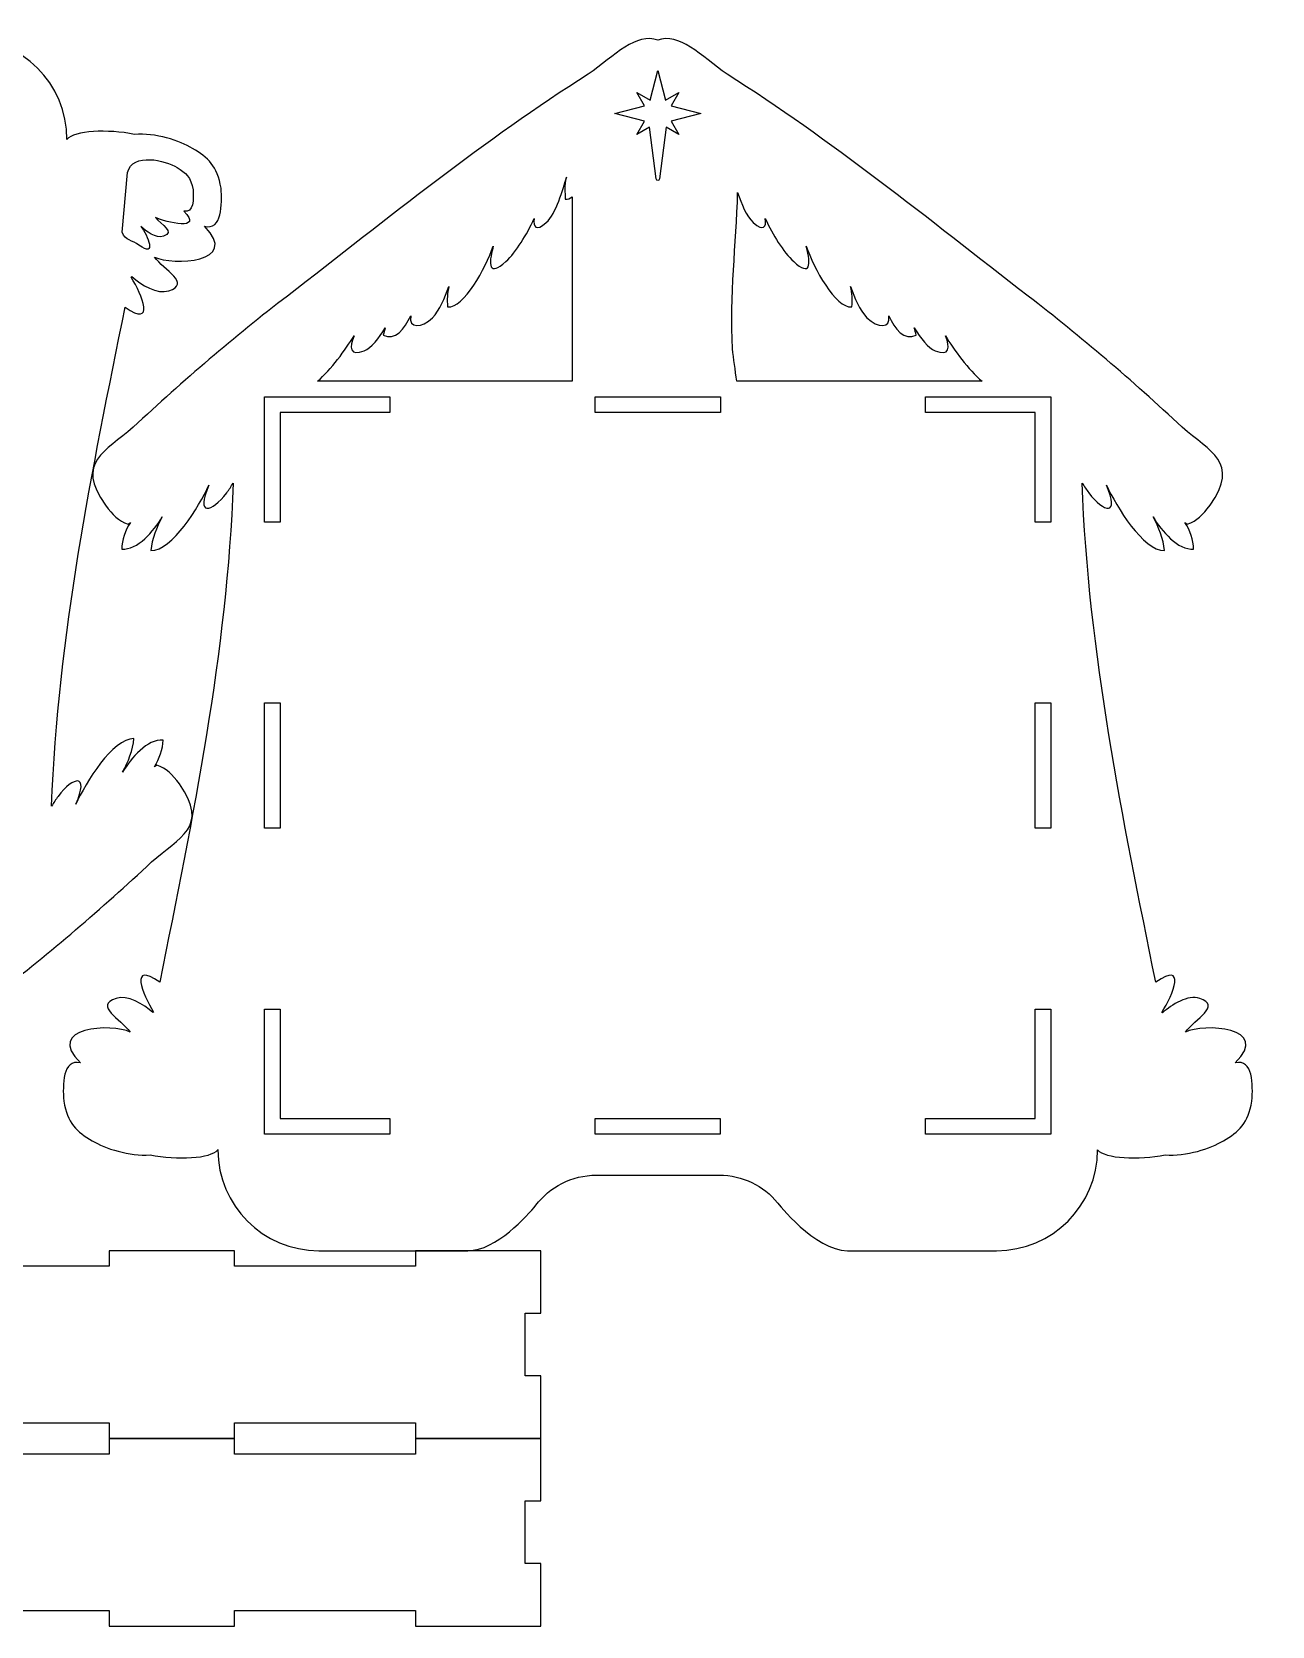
# Model space of a CAD drawing. Extents: x -9 to 1014, y 981 to 1704.
# Drawn here: x 453 to 1014, y 981 to 1704 of the extents above; entities that cross this region are included whole.
import ezdxf

# ---------------------------------------------------------------- set-up
doc = ezdxf.new("R2010")
doc.units = 0
doc.layers.add('H0117_Printing', color=7, linetype='CONTINUOUS')

msp = doc.modelspace()

# ---------------------------------------------------------------- linework, layer by layer
at = {"layer": 'H0117_Printing', "color": 1}
for points in [[(726.481082, 1676.246758), (732.520082, 1672.711758), (736.022082, 1686.102758), (739.523082, 1672.711758), (745.563081, 1676.246758), (742.027081, 1670.207758), (755.419081, 1666.706758), (742.027081, 1663.204758), (745.563081, 1657.165759), (739.772082, 1660.555758), (736.796082, 1637.056759)], [(735.247082, 1637.056759), (732.271082, 1660.555758), (726.481082, 1657.165759), (730.016082, 1663.204758), (716.624082, 1666.706758), (730.016082, 1670.207758), (726.481082, 1676.246758)], [(468.409988, 1654.962859), (468.505988, 1654.962859), (468.505988, 1654.962859)], [(493.495988, 1612.86486), (495.895988, 1639.936859)], [(697.209083, 1628.951759), (697.209083, 1545.390761)], [(697.209083, 1545.390761), (581.910085, 1545.390761)], [(882.789078, 1545.390761), (771.814081, 1545.390761)], [(496.186088, 1480.706763), (497.240088, 1481.478763)], [(974.684076, 1481.475763), (975.733076, 1480.706763)], [(509.126987, 1371.482866), (508.072987, 1370.711866)], [(536.903087, 1197.22777), (536.807087, 1197.22777), (536.807087, 1197.22777)], [(935.113077, 1197.22777), (935.113077, 1197.22777), (935.018077, 1197.22777)], [(708.159082, 1185.75477), (763.762081, 1185.75477)], [(790.22708, 1173.234771), (790.22908, 1173.234771)], [(405.72389, 1073.572773), (487.678888, 1073.572773), (487.678888, 1066.485773), (544.371886, 1066.485773), (544.371886, 1073.572773), (626.327884, 1073.572773), (626.327884, 1066.485773), (683.020883, 1066.485773), (683.020883, 1073.572773), (683.020883, 1094.831773), (675.933883, 1094.831773), (675.933883, 1123.178772), (683.020883, 1123.178772), (683.020883, 1144.438771), (683.020883, 1151.524771), (626.327884, 1151.524771), (626.327884, 1144.438771), (544.371886, 1144.438771), (544.371886, 1151.524771), (487.678888, 1151.524771), (487.678888, 1144.438771), (405.72389, 1144.438771)], [(582.514085, 1151.524771), (650.045084, 1151.524771)], [(821.902079, 1151.524771), (889.407078, 1151.524771)], [(405.72389, 988.533475), (487.678888, 988.533475), (487.678888, 981.446475), (544.371886, 981.446475), (544.371886, 988.533475), (626.327884, 988.533475), (626.327884, 981.446475), (683.020883, 981.446475), (683.020883, 988.533475), (683.020883, 1009.792475), (675.933883, 1009.792475), (675.933883, 1038.139474), (683.020883, 1038.139474), (683.020883, 1059.399474), (683.020883, 1066.485473), (626.327884, 1066.485473), (626.327884, 1059.399474), (544.371886, 1059.399474), (544.371886, 1066.485473), (487.678888, 1066.485473), (487.678888, 1059.399474), (405.72389, 1059.399474)]]:
    msp.add_lwpolyline(points, dxfattribs=at)
for points in [[(614.657085, 1531.217762), (565.050086, 1531.217762), (565.050086, 1481.611763), (557.964086, 1481.611763), (557.964086, 1531.217762), (557.964086, 1538.304762), (565.050086, 1538.304762), (614.657085, 1538.304762)], [(764.368081, 1531.217762), (712.997082, 1531.217762), (711.039082, 1531.217762), (707.675082, 1531.217762), (707.675082, 1538.304762), (764.368081, 1538.304762)], [(913.956077, 1531.217762), (913.956077, 1481.611763), (906.869077, 1481.611763), (906.869077, 1531.217762), (857.263079, 1531.217762), (857.263079, 1538.304762), (906.869077, 1538.304762), (913.956077, 1538.304762)], [(557.964086, 1399.655765), (565.051086, 1399.655765), (565.051086, 1342.962766), (557.964086, 1342.962766)], [(913.956077, 1342.962766), (906.869077, 1342.962766), (906.869077, 1399.655765), (913.956077, 1399.655765)], [(614.657085, 1204.31377), (565.050086, 1204.31377), (557.964086, 1204.31377), (557.964086, 1211.40077), (557.964086, 1261.006768), (565.050086, 1261.006768), (565.050086, 1211.40077), (614.657085, 1211.40077)], [(913.956077, 1211.40077), (913.956077, 1204.31377), (906.869077, 1204.31377), (857.263079, 1204.31377), (857.263079, 1211.40077), (906.869077, 1211.40077), (906.869077, 1261.006768), (913.956077, 1261.006768)], [(997.464075, 1236.572769)], [(764.306081, 1204.31377), (707.613082, 1204.31377), (707.613082, 1211.40077), (764.306081, 1211.40077)]]:
    msp.add_lwpolyline(points, close=True, dxfattribs=at)
for points in [[(468.505988, 1654.962859), (468.505988, 1680.202858), (448.041989, 1700.664857), (422.798989, 1700.664857)], [(735.961082, 1699.885758), (726.426082, 1703.665757), (716.406082, 1692.904758), (704.484082, 1684.481758)], [(767.435081, 1684.481758), (755.515081, 1692.904758), (745.495081, 1703.665757), (735.961082, 1699.885758)], [(704.484082, 1684.481758), (657.560084, 1654.764759), (614.069085, 1619.38676), (568.290086, 1584.00876)], [(903.633077, 1584.00876), (857.852079, 1619.38676), (814.36108, 1654.764759), (767.435081, 1684.481758)], [(468.505988, 1654.962859), (468.473988, 1654.925859), (468.441988, 1654.933859), (468.409988, 1654.962859)], [(499.126988, 1657.236859), (486.970988, 1659.700859), (471.724988, 1658.943859), (468.505988, 1654.962859)], [(525.357987, 1650.845859), (519.718987, 1654.331859), (508.424987, 1658.034859), (499.126988, 1657.236859)], [(495.895988, 1639.936859), (498.294988, 1649.207859), (512.991987, 1645.498859), (518.389987, 1642.161859)], [(538.259987, 1632.899859), (536.646987, 1642.869859), (532.345987, 1646.857859), (525.357987, 1650.845859)], [(518.389987, 1642.161859), (522.288987, 1639.936859), (524.688987, 1637.711859), (525.587987, 1632.148859)], [(530.733987, 1615.61786), (538.796987, 1613.62386), (538.796987, 1625.587859), (538.259987, 1632.899859)], [(685.485083, 1617.26376), (690.063083, 1621.509759), (692.925083, 1632.122759), (694.642083, 1637.782759)], [(694.642083, 1637.782759), (693.497083, 1634.245759), (694.068083, 1630.707759), (694.068083, 1627.877759)], [(736.796082, 1637.056759), (736.681082, 1636.147759), (735.362082, 1636.147759), (735.247082, 1637.056759)], [(525.587987, 1632.148859), (525.887987, 1628.069859), (525.887987, 1621.394859), (521.389987, 1622.506859)], [(694.068083, 1627.877759), (695.245083, 1627.744759), (696.282083, 1628.156759), (697.209083, 1628.951759)], [(769.869081, 1560.143761), (768.417081, 1584.38376), (771.596081, 1606.98976), (772.162081, 1630.944759)], [(772.162081, 1630.944759), (773.861081, 1625.793759), (776.152081, 1620.104759), (779.216081, 1617.26376)], [(521.389987, 1622.506859), (530.686987, 1613.23586), (513.099987, 1617.40186), (508.600987, 1619.62786)], [(508.600987, 1619.62786), (510.999987, 1616.28986), (517.897987, 1612.95186), (512.199987, 1611.09786)], [(667.172083, 1599.57476), (672.018083, 1604.06876), (676.574083, 1611.73176), (680.046083, 1619.08676)], [(680.046083, 1619.08676), (679.439083, 1615.29376), (680.788083, 1613.11576), (685.485083, 1617.26376)], [(779.216081, 1617.26376), (783.91108, 1613.11676), (785.26208, 1615.29276), (784.65508, 1619.08476)], [(784.65508, 1619.08476), (788.12708, 1611.73076), (792.68308, 1604.06876), (797.52608, 1599.57476)], [(501.101987, 1607.01886), (498.102988, 1609.24386), (494.995988, 1609.15686), (493.495988, 1612.86486)], [(502.001987, 1615.54786), (505.001987, 1611.46886), (509.499987, 1601.08486), (501.101987, 1607.01886)], [(512.199987, 1611.09786), (508.899987, 1609.98586), (504.101987, 1613.32286), (502.001987, 1615.54786)], [(508.154987, 1601.65886), (516.218987, 1597.67086), (547.398986, 1599.00086), (530.733987, 1615.61786)], [(640.850084, 1579.055761), (648.347084, 1578.437761), (658.027084, 1596.71176), (661.501083, 1606.53376)], [(661.501083, 1606.53376), (659.157084, 1597.94176), (659.614084, 1592.72076), (667.172083, 1599.57476)], [(797.52608, 1599.57476), (805.08608, 1592.72176), (805.54308, 1597.93976), (803.19908, 1606.53076)], [(803.19908, 1606.53076), (806.67508, 1596.70876), (816.35308, 1578.437761), (823.850079, 1579.055761)], [(514.605987, 1586.37186), (524.819987, 1589.69486), (512.455987, 1595.67686), (508.154987, 1601.65886)], [(494.831988, 1578.981861), (508.611987, 1569.308861), (502.757987, 1584.45486), (497.558988, 1592.54586)], [(497.558988, 1592.54586), (497.760988, 1592.71386), (497.695988, 1592.65986), (497.897988, 1592.82886)], [(497.897988, 1592.82886), (502.137987, 1589.02686), (509.408987, 1584.61886), (514.605987, 1586.37186)], [(568.290086, 1584.00876), (544.255086, 1565.612761), (521.365087, 1545.800761), (498.475088, 1524.573762)], [(633.983084, 1574.103761), (637.261084, 1577.649761), (639.655084, 1583.01076), (641.383084, 1588.36676)], [(641.383084, 1588.36676), (640.777084, 1585.40976), (640.516084, 1582.35476), (640.850084, 1579.055761)], [(823.850079, 1579.055761), (824.185079, 1582.35376), (823.924079, 1585.40876), (823.319079, 1588.36576)], [(823.319079, 1588.36576), (825.047079, 1583.01076), (827.440079, 1577.649761), (830.718079, 1574.103761)], [(973.448076, 1524.573762), (950.557076, 1545.800761), (927.667077, 1565.612761), (903.633077, 1584.00876)], [(461.522988, 1352.902866), (464.365988, 1429.657864), (479.902988, 1505.018862), (494.831988, 1578.981861)], [(611.664085, 1566.319761), (617.076085, 1563.531761), (621.421084, 1569.093761), (624.140084, 1575.039761)], [(624.140084, 1575.039761), (623.023084, 1569.105761), (629.275084, 1569.445761), (633.983084, 1574.103761)], [(830.718079, 1574.103761), (835.428079, 1569.444761), (841.678079, 1569.105761), (840.559079, 1575.041761)], [(840.559079, 1575.041761), (843.278079, 1569.094761), (847.623079, 1563.530761), (853.035079, 1566.319761)], [(603.080085, 1559.243761), (606.286085, 1560.235761), (609.768085, 1565.037761), (612.552085, 1569.529761)], [(612.552085, 1569.529761), (612.286085, 1568.533761), (612.035085, 1567.464761), (611.664085, 1566.319761)], [(853.035079, 1566.319761), (852.665079, 1567.463761), (852.415079, 1568.532761), (852.148079, 1569.528761)], [(852.148079, 1569.528761), (854.933079, 1565.037761), (858.414079, 1560.235761), (861.619078, 1559.243761)], [(581.910085, 1545.390761), (588.084085, 1550.625761), (594.596085, 1559.646761), (598.490085, 1565.920761)], [(598.490085, 1565.920761), (596.136085, 1560.802761), (596.693085, 1556.422761), (603.080085, 1559.243761)], [(771.814081, 1545.390761), (771.071081, 1550.517761), (770.199081, 1555.667761), (769.869081, 1560.143761)], [(861.619078, 1559.243761), (868.008078, 1556.422761), (868.563078, 1560.804761), (866.209078, 1565.922761)], [(866.209078, 1565.922761), (870.102078, 1559.649761), (876.615078, 1550.626761), (882.789078, 1545.390761)], [(498.475088, 1524.573762), (485.884088, 1513.253762), (472.151088, 1509.008762), (485.884088, 1489.196763)], [(986.036075, 1489.196763), (999.770075, 1509.008762), (986.036075, 1513.253762), (973.448076, 1524.573762)], [(506.486087, 1468.676763), (516.215087, 1468.676763), (528.232087, 1488.488763), (532.809087, 1498.394763)], [(543.790086, 1499.286763), (540.947086, 1422.531764), (525.410087, 1347.171766), (510.481087, 1273.208768)], [(532.809087, 1498.394763), (526.515087, 1484.243763), (533.953087, 1485.658763), (540.820086, 1494.856763)], [(540.820086, 1494.856763), (541.855086, 1496.278763), (542.834086, 1497.767763), (543.790086, 1499.286763)], [(961.453076, 1273.134768), (946.521076, 1347.121766), (930.974077, 1422.505764), (928.129077, 1499.286763)], [(928.129077, 1499.286763), (929.086077, 1497.767763), (930.065077, 1496.278763), (931.101077, 1494.856763)], [(931.101077, 1494.856763), (937.967077, 1485.658763), (945.405076, 1484.243763), (939.112077, 1498.394763)], [(939.112077, 1498.394763), (943.690076, 1488.488763), (955.708076, 1468.676763), (965.434076, 1468.676763)], [(485.884088, 1489.196763), (489.318088, 1484.951763), (491.608088, 1482.120763), (496.186088, 1480.706763)], [(975.733076, 1480.706763), (980.312075, 1482.120763), (982.603075, 1484.951763), (986.036075, 1489.196763)], [(493.324088, 1469.384763), (500.366087, 1468.713763), (507.920087, 1477.556763), (511.618087, 1483.904763)], [(497.240088, 1481.478763), (494.977088, 1477.849763), (493.324088, 1473.391763), (493.324088, 1469.384763)], [(511.618087, 1483.904763), (509.036087, 1479.208763), (507.018087, 1473.943763), (506.486087, 1468.676763)], [(965.434076, 1468.676763), (964.903076, 1473.947763), (962.882076, 1479.216763), (960.296076, 1483.915763)], [(960.296076, 1483.915763), (963.994076, 1477.566763), (971.551076, 1468.713763), (978.597076, 1469.384763)], [(978.597076, 1469.384763), (978.597076, 1473.389763), (976.946076, 1477.846763), (974.684076, 1481.475763)], [(498.826988, 1383.513865), (489.097988, 1383.513865), (477.080988, 1363.701866), (472.503988, 1353.794866)], [(493.694988, 1368.285866), (496.276988, 1372.981866), (498.294988, 1378.246866), (498.826988, 1383.513865)], [(511.988987, 1382.804865), (504.946987, 1383.475865), (497.392988, 1374.633866), (493.694988, 1368.285866)], [(508.072987, 1370.711866), (510.336987, 1374.340866), (511.988987, 1378.798866), (511.988987, 1382.804865)], [(472.503988, 1353.794866), (478.797988, 1367.945866), (471.359988, 1366.531866), (464.492988, 1357.332866)], [(519.428987, 1362.993866), (515.994987, 1367.237866), (513.704987, 1370.069866), (509.126987, 1371.482866)], [(506.837987, 1327.615867), (519.428987, 1338.935867), (533.161987, 1343.181866), (519.428987, 1362.993866)], [(464.492988, 1357.332866), (463.457988, 1355.911866), (462.478988, 1354.421866), (461.522988, 1352.902866)], [(437.022989, 1268.180868), (461.057988, 1286.577868), (483.947988, 1306.389867), (506.837987, 1327.615867)], [(510.481087, 1273.208768), (496.701088, 1282.880768), (502.555087, 1267.735768), (507.754087, 1259.644769)], [(964.192076, 1259.492769), (969.430076, 1267.566768), (975.466076, 1283.031768), (961.453076, 1273.134768)], [(490.707088, 1265.818768), (480.493088, 1262.494768), (492.857088, 1256.512769), (497.158088, 1250.530769)], [(507.416087, 1259.361769), (503.175087, 1263.162768), (495.904088, 1267.570768), (490.707088, 1265.818768)], [(981.337075, 1265.818768), (976.084076, 1267.589768), (968.712076, 1263.067768), (964.492076, 1259.239769)], [(974.886076, 1250.530769), (979.186076, 1256.512769), (991.550075, 1262.494768), (981.337075, 1265.818768)], [(507.754087, 1259.644769), (507.552087, 1259.475769), (507.617087, 1259.530769), (507.416087, 1259.361769)], [(964.492076, 1259.239769), (964.312076, 1259.391769), (964.372076, 1259.341769), (964.192076, 1259.492769)], [(497.158088, 1250.530769), (489.094088, 1254.518769), (457.915089, 1253.189769), (474.580088, 1236.572769)], [(997.464075, 1236.572769), (1014.129075, 1253.189769), (982.949075, 1254.518769), (974.886076, 1250.530769)], [(474.580088, 1236.572769), (466.516088, 1238.566769), (466.516088, 1226.601769), (467.053088, 1219.29077)], [(1004.990075, 1219.29077), (1005.528075, 1226.601769), (1005.528075, 1238.566769), (997.464075, 1236.572769)], [(467.053088, 1219.29077), (468.666088, 1209.32077), (472.967088, 1205.33277), (479.955088, 1201.34377)], [(992.088075, 1201.34377), (999.077075, 1205.33277), (1003.377075, 1209.32077), (1004.990075, 1219.29077)], [(479.955088, 1201.34377), (485.594088, 1197.85777), (496.888088, 1194.15477), (506.186087, 1194.95277)], [(965.769076, 1194.95977), (975.084076, 1194.13077), (986.432075, 1197.84677), (992.088075, 1201.34377)], [(506.186087, 1194.95277), (518.342087, 1192.48877), (533.588087, 1193.24677), (536.807087, 1197.22777)], [(536.807087, 1197.22777), (536.839087, 1197.26377), (536.871087, 1197.25677), (536.903087, 1197.22777)], [(536.807087, 1197.22777), (536.807087, 1171.986771), (557.271086, 1151.524771), (582.514085, 1151.524771)], [(889.407078, 1151.524771), (914.650077, 1151.524771), (935.113077, 1171.986771), (935.113077, 1197.22777)], [(935.018077, 1197.22777), (935.049077, 1197.25677), (935.081077, 1197.26377), (935.113077, 1197.22777)], [(935.113077, 1197.22777), (938.335077, 1193.24277), (953.629076, 1192.48777), (965.769076, 1194.95977)], [(680.779083, 1172.071771), (687.025083, 1180.37977), (696.963083, 1185.75477), (708.159082, 1185.75477)], [(763.762081, 1185.75477), (774.426081, 1185.75477), (783.94908, 1180.87777), (790.22708, 1173.234771)], [(650.045084, 1151.524771), (662.898083, 1151.524771), (677.068083, 1167.582771), (680.779083, 1172.071771)], [(790.22908, 1173.234771), (790.22908, 1173.234771), (806.96208, 1151.524771), (821.902079, 1151.524771)]]:
    msp.add_open_spline(points, degree=3, dxfattribs=at)

doc.saveas('drawing.dxf')
